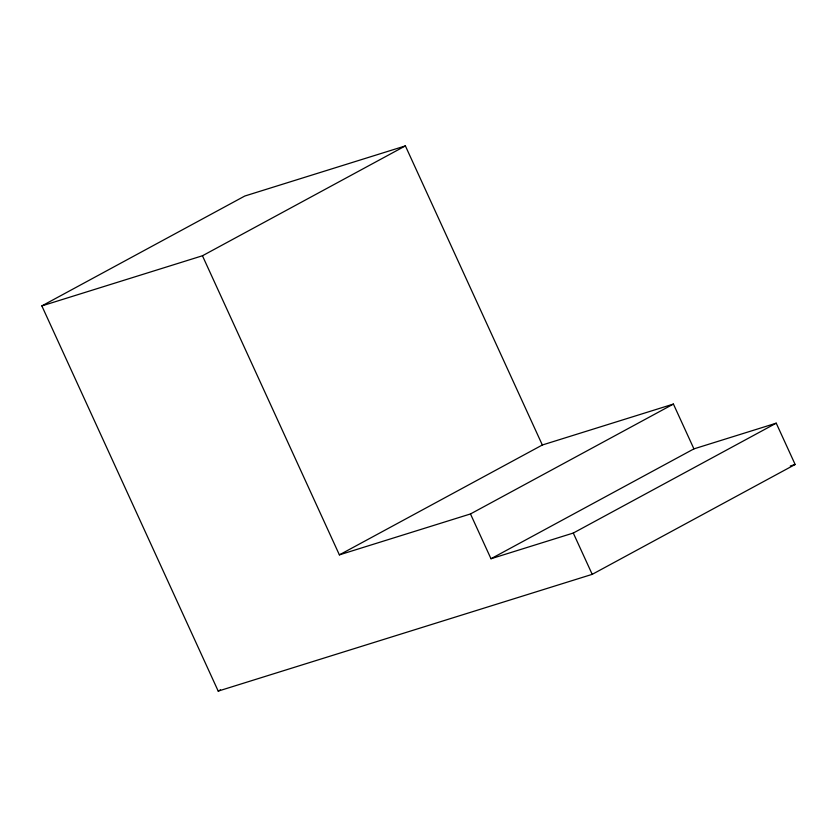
<?xml version="1.0" encoding="UTF-8"?>
<svg xmlns="http://www.w3.org/2000/svg" width="837" height="837" viewBox="0 0 837 837"><rect width="100%" height="100%" fill="white"/><g stroke="black" fill="none" stroke-linecap="round" stroke-linejoin="round"><path stroke-width="1.26" d="M41.85 305.903L244.791 196.025L405.39 145.9L542.334 445.002L673.419 404.072L693.925 448.873L776.234 423.177L795.15 464.483L592.209 574.349L218.206 691.1L41.85 305.903L202.449 255.766L405.39 145.9M202.449 255.766L339.383 554.868L542.334 445.002M339.383 554.868L470.478 513.949L673.419 404.072M218.206 691.1L220.508 689.866M470.478 513.949L490.984 558.739L693.925 448.873M490.984 558.739L573.293 533.043L776.234 423.177M790.285 466L795.15 464.483M573.293 533.043L592.209 574.349"/></g></svg>
